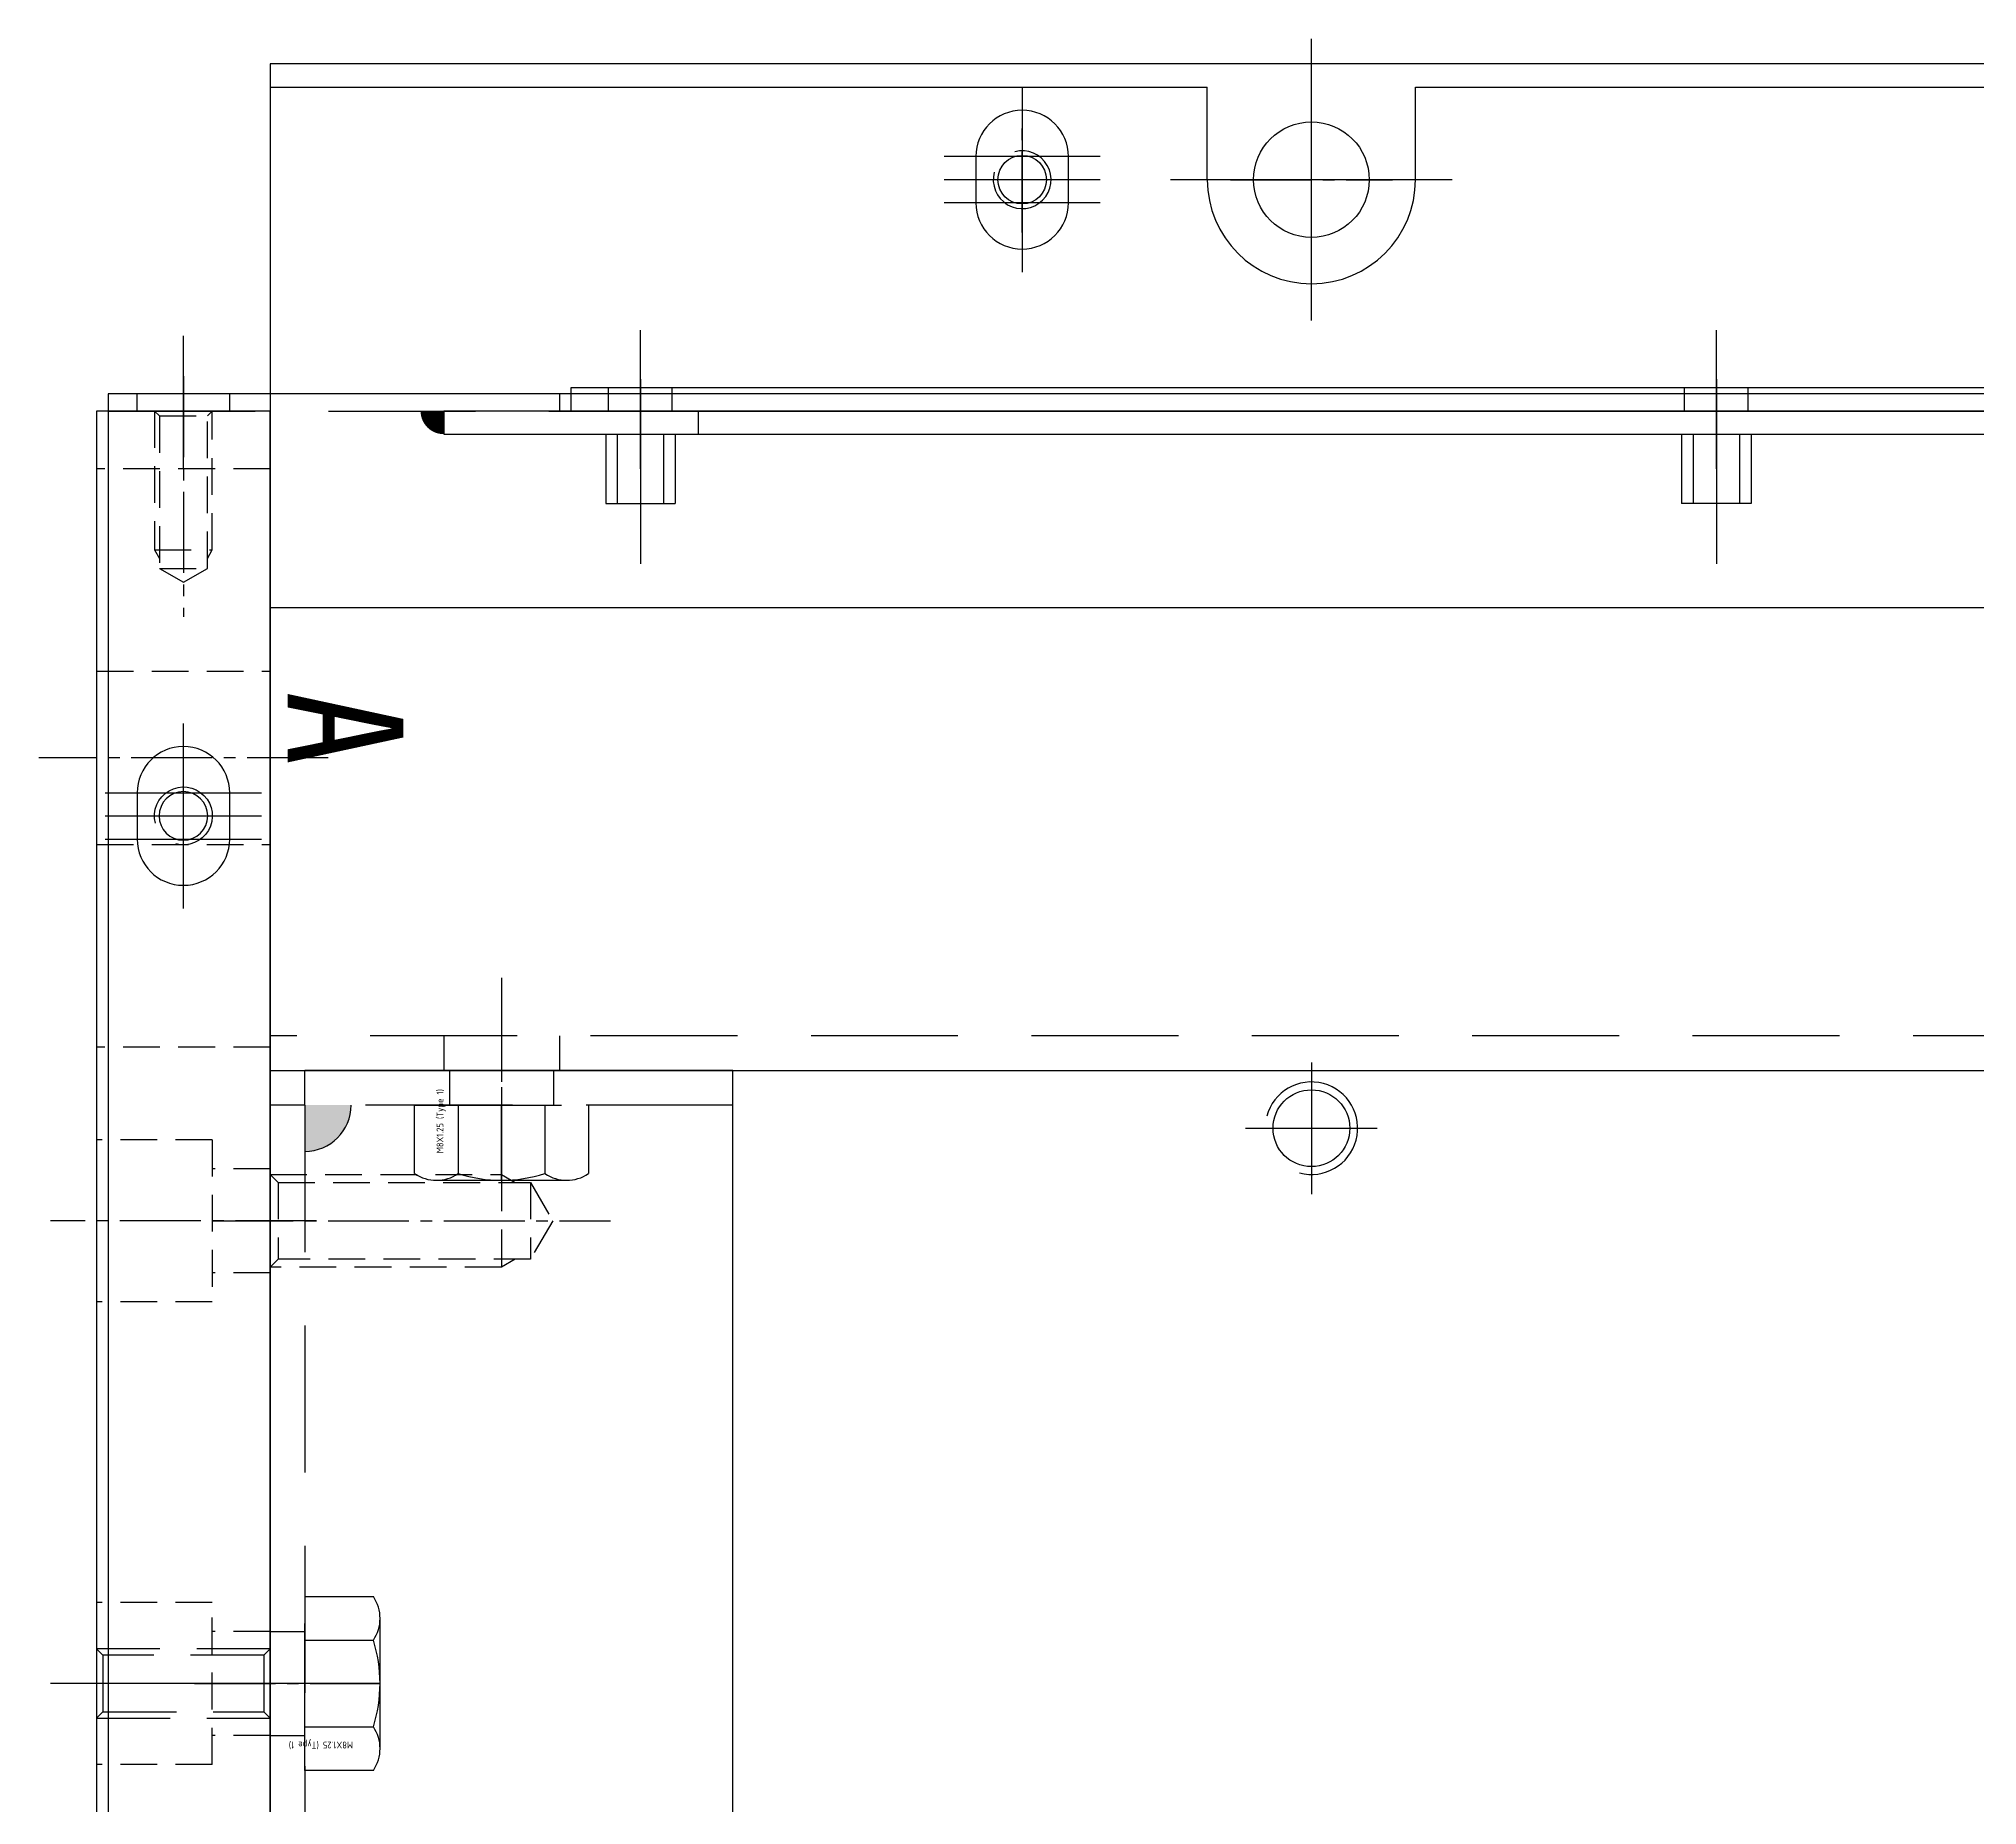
# Model space of a CAD drawing. Header units: millimetres. Extents: x 282 to 14566, y -4134 to 5341.
# Drawn here: x 5903.2 to 6070.8, y 1979.8 to 2132.5 of the extents above; entities that cross this region are included whole.
import ezdxf
from ezdxf.enums import TextEntityAlignment as Align

# ---------------------------------------------------------------- set-up
doc = ezdxf.new("R2010")
doc.units = ezdxf.units.MM
for name, pattern in [('CENTER', [50.8, 31.75, -6.35, 6.35, -6.35]), ('CENTER1', [10, 7, -1, 1, -1]), ('HIDDEN', [9.525, 6.35, -3.175]), ('HIDDEN2', [4.7625, 3.175, -1.5875]), ('HIDDENX2', [19.05, 12.7, -6.35])]:
    doc.linetypes.add(name, pattern=pattern)
doc.layers.add('CENTER', color=1, linetype='CENTER')
doc.layers.add('THIN', color=3, linetype='Continuous')
doc.styles.add('HAN', font='')
doc.styles.get("Standard").update_dxf_attribs({"font": 'ISOCP.SHX', "bigfont": 'WHGTXT.SHX'})
doc.styles.get('HAN').set_extended_font_data('GulimChe')

# ---------------------------------------------------------------- blocks, each defined once
blk = doc.blocks.new('A$C065017E1')
at = {"color": 1, "linetype": 'CENTER1'}
for p, q in [((-560, 563), (-560, 577)), ((-585, 565.42), (-585, 574.58)), ((-580.42, 570), (-589.58, 570)), ((-567, 570), (-553, 570)), ((-655, 480), (-620.58, 480))]:
    blk.add_line(p, q, dxfattribs=at)
at = {"linetype": 'HIDDEN2'}
for p, q in [((-630, 484), (-630, 476)), ((-627.5, 483.32), (-627.5, 476.68))]:
    blk.add_line(p, q, dxfattribs=at)
at = {"color": 2, "ltscale": 10}
blk.add_lwpolyline([(-650, 580), (-650, 0), (0, 0), (0, 580)], close=True, dxfattribs=at)
at = {"linetype": 'HIDDEN2'}
for points in [[(-650, 484), (-630, 484), (-628.83, 483.32)], [(-650, 484), (-649.32, 483.32), (-649.32, 476.68), (-650, 476)], [(-649.32, 483.32), (-627.5, 483.32), (-625.58, 480), (-627.5, 476.68), (-649.32, 476.68)], [(-628.83, 476.68), (-630, 476), (-650, 476)]]:
    blk.add_lwpolyline(points, dxfattribs=at)
at = {"color": 2}
blk.add_circle((-560, 570), 5, dxfattribs=at)
at = {"color": 3}
blk.add_circle((-585, 570), 2.1, dxfattribs=at)
at = {"ltscale": 10}
blk.add_circle((-560, 488), 3.32, dxfattribs=at)
blk.add_arc((-585, 570), 2.5, 164.966, 104.591)
at = {"layer": 'CENTER', "ltscale": 10}
for p, q in [((-560, 493.69), (-560, 482.31)), ((-565.69, 488), (-554.31, 488))]:
    blk.add_line(p, q, dxfattribs=at)
at = {"layer": 'THIN', "ltscale": 10}
blk.add_arc((-560, 488), 4, 255, 165, dxfattribs=at)
blk = doc.blocks.new('A$C763D30CA')
at = {"color": 250, "linetype": 'CENTER1'}
blk.add_line((-303, 18), (-303, -3), dxfattribs=at)
at = {"color": 250, "linetype": 'HIDDEN'}
for points in [[(-306, 15), (-305.46, 14.46), (-300.54, 14.46), (-300, 15)], [(-305.46, 14.46), (-305.46, 0.54)], [(-300.54, 0.54), (-300.54, 14.46)], [(-306, 0), (-305.46, 0.54), (-300.54, 0.54), (-300, 0)]]:
    blk.add_lwpolyline(points, dxfattribs=at)
at = {"layer": 'THIN', "color": 250, "linetype": 'HIDDEN'}
for points in [[(-306, 15), (-306, 0)], [(-300, 0), (-300, 15)]]:
    blk.add_lwpolyline(points, dxfattribs=at)
blk = doc.blocks.new('A$C4F3D6082')
at = {"color": 1, "linetype": 'CENTER1'}
for p, q in [((7.5, 523), (7.5, 502.21)), ((7.5, 480.5), (7.5, 489.5)), ((12, 485), (3, 485)), ((-4, 450), (19, 450)), ((-4, 410), (19, 410))]:
    blk.add_line(p, q, dxfattribs=at)
at = {"linetype": 'HIDDEN2'}
for p, q in [((0, 515), (15, 515)), ((0, 465), (15, 465)), ((5, 457), (5, 443)), ((5, 457), (15, 457)), ((0, 454.5), (5, 454.5)), ((0, 445.5), (5, 445.5)), ((5, 443), (15, 443))]:
    blk.add_line(p, q, dxfattribs=at)
at = {"color": 2, "linetype": 'HIDDEN2'}
for p, q in [((10, 508), (5, 508)), ((9.57, 506.4), (5.43, 506.4)), ((5, 403), (5, 417)), ((5, 417), (15, 417)), ((0, 414.5), (5, 414.5)), ((0, 405.5), (5, 405.5)), ((5, 403), (15, 403))]:
    blk.add_line(p, q, dxfattribs=at)
at = {"color": 6, "linetype": 'HIDDEN2'}
for p, q in [((15, 497.52), (0, 497.52)), ((15, 482.52), (0, 482.52))]:
    blk.add_line(p, q, dxfattribs=at)
at = {"color": 6, "linetype": 'CENTER1'}
blk.add_line((-5, 490.02), (20, 490.02), dxfattribs=at)
at = {"color": 30}
blk.add_lwpolyline([(0, 0), (0, 520), (15, 520), (15, 0)], close=True, dxfattribs=at)
at = {"color": 2, "linetype": 'HIDDEN2'}
for points in [[(5.43, 507.25), (5, 508), (5, 520)], [(10, 520), (9.57, 519.57), (5.43, 519.57), (5, 520)], [(9.57, 519.57), (9.57, 506.4), (7.5, 505.21), (5.43, 506.4), (5.43, 519.57)], [(10, 520), (10, 508), (9.57, 507.25)]]:
    blk.add_lwpolyline(points, dxfattribs=at)
at = {"color": 3}
blk.add_circle((7.5, 485), 2.1, dxfattribs=at)
blk.add_arc((7.5, 485), 2.5, 345.409, 285.034)
at = {"xscale": -1, "rotation": 90}
blk.add_blockref('A$C763D30CA', (15, 107), dxfattribs=at)
at = {"color": 2, "style": 'HAN'}
blk.add_text('A', height=10, rotation=90, dxfattribs=at).set_placement((-1.51, 489.35))
blk = doc.blocks.new('A$C52180AF6')
at = {"color": 2, "linetype": 'HIDDENX2'}
for p, q in [((6.5, -5.63), (6.5, 5.63)), ((0, 3.75), (5.92, 3.75)), ((0, -3.75), (5.92, -3.75))]:
    blk.add_line(p, q, dxfattribs=at)
blk.add_lwpolyline([(0, -7.51), (0, 7.51), (5.92, 7.51, -0.309401), (5.92, 3.75, -0.154701), (5.92, -3.75, -0.309401), (5.92, -7.51)], format="xyb", close=True, dxfattribs=at)
at = {"layer": 'CENTER'}
blk.add_line((6.5, 0), (0, 0), dxfattribs=at)
at = {"color": 2, "linetype": 'HIDDENX2'}
blk.add_text('M8X1.25 (Type 1)', height=0.6, rotation=180, dxfattribs=at).set_placement((4.16, -5.32), align=Align.MIDDLE_LEFT)
blk = doc.blocks.new('A$C69761F78')
h = blk.add_hatch(color=256)
h.dxf.hatch_style = 1
h.paths.add_polyline_path([(3, 46), (3, 50), (7, 50, -0.414214)])
at = {"color": 1, "linetype": 'CENTER1'}
for p, q in [((20, 59.54), (20, 43.46)), ((-6.54, 0), (9.54, 0))]:
    blk.add_line(p, q, dxfattribs=at)
at = {"color": 3}
for p, q in [((40, 53), (3, 53)), ((3, 50), (3, 53)), ((40, -353), (40, 53)), ((0, -350), (0, 50)), ((3, 50), (0, 50))]:
    blk.add_line(p, q, dxfattribs=at)
at = {"color": 2, "linetype": 'HIDDEN2'}
for p, q in [((15.5, 53), (15.5, 50)), ((24.5, 53), (24.5, 50)), ((0, 4.5), (3, 4.5)), ((0, -4.5), (3, -4.5))]:
    blk.add_line(p, q, dxfattribs=at)
at = {"color": 2, "linetype": 'HIDDENX2'}
for p, q in [((3, 50), (3, -350)), ((40, 50), (3, 50))]:
    blk.add_line(p, q, dxfattribs=at)
blk.add_arc((3, 50), 4, 270, 0, dxfattribs=at)
at = {"rotation": 270}
blk.add_blockref('A$C52180AF6', (20, 50), dxfattribs=at)
blk.add_blockref('A$C52180AF6', (3, 0))
blk = doc.blocks.new('A$C5C183642')
at = {"color": 1, "linetype": 'CENTER1'}
blk.add_line((-610, -8), (-610, 5), dxfattribs=at)
at = {"color": 2, "linetype": 'HIDDENX2'}
for p, q in [((-615, -3), (-615, 0)), ((-605, -3), (-605, 0)), ((20, -3), (-630, -3))]:
    blk.add_line(p, q, dxfattribs=at)
at = {"color": 3}
blk.add_lwpolyline([(20, -40), (-630, -40), (-630, 0), (20, 0)], close=True, dxfattribs=at)
blk = doc.blocks.new('A$C197C64E6')
at = {"color": 1, "linetype": 'CENTER'}
for p, q in [((-603, -4.74), (-603, 11.2)), ((-510, -4.74), (-510, 11.2))]:
    blk.add_line(p, q, dxfattribs=at)
for p, q in [((-606, 6), (-600, 6)), ((-606, 0), (-606, 6)), ((-605, 0), (-605, 6)), ((-601, 0), (-601, 6)), ((-600, 0), (-600, 6)), ((-513, 0), (-513, 6)), ((-507, 6), (-513, 6)), ((-512, 0), (-512, 6)), ((-508, 0), (-508, 6)), ((-507, 0), (-507, 6))]:
    blk.add_line(p, q)
at = {"color": 2, "linetype": 'HIDDEN'}
blk.add_line((-598, -2), (-598, 0), dxfattribs=at)
at = {"color": 3}
blk.add_lwpolyline([(0, 0), (0, -2), (-620, -2), (-620, 0)], close=True, dxfattribs=at)
blk = doc.blocks.new('A$C664E0AA2')
h = blk.add_hatch(color=256)
h.dxf.hatch_style = 1
h.paths.add_polyline_path([(-600, -22, -0.414214), (-602, -20), (-600, -20)])
at = {"color": 1, "linetype": 'CENTER'}
for p, q in [((-525, -12.18), (-525, 12.18)), ((-550, 8), (-550, -8)), ((-543.25, 2), (-556.75, 2)), ((-543.25, 0), (-556.75, 0)), ((-512.82, 0), (-537.18, 0)), ((-543.25, -2), (-556.75, -2)), ((-622.5, -25), (-622.5, -13.5)), ((-622.5, -63), (-622.5, -47)), ((-629.25, -53), (-615.75, -53)), ((-629.25, -55), (-615.75, -55)), ((-629.25, -57), (-615.75, -57))]:
    blk.add_line(p, q, dxfattribs=at)
at = {"color": 3}
for p, q in [((-615, 8), (-534, 8)), ((-615, 8), (-615, -18.5)), ((-534, 0), (-534, 8)), ((-516, 8), (-409, 8)), ((-516, 0), (-516, 8))]:
    blk.add_line(p, q, dxfattribs=at)
at = {"color": 2, "linetype": 'HIDDENX2'}
for p, q in [((-629, -20), (49, -20)), ((-626.5, -20), (-626.5, -18.5)), ((-618.5, -20), (-618.5, -18.5)), ((-590, -18.5), (-590, -20))]:
    blk.add_line(p, q, dxfattribs=at)
at = {"color": 3}
for points in [[(-546, 2, 1), (-554, 2), (-554, -2, 1), (-546, -2)], [(-618.5, -53, 1), (-626.5, -53), (-626.5, -57, 1), (-618.5, -57)]]:
    blk.add_lwpolyline(points, format="xyb", close=True, dxfattribs=at)
blk.add_lwpolyline([(49, -541.5), (49, -18.5), (-629, -18.5), (-629, -541.5)], close=True, dxfattribs=at)
blk.add_arc((-525, 0), 9, 180, 0, dxfattribs=at)
at = {"xscale": -1, "rotation": 180}
blk.add_blockref('A$C197C64E6', (20, -22), dxfattribs=at)
blk = doc.blocks.new('A$C69F530FE')
at = {"color": 1, "linetype": 'CENTER'}
for p, q in [((-586, 5), (-586, -7)), ((-493, 5), (-493, -7))]:
    blk.add_line(p, q, dxfattribs=at)
at = {"color": 2, "linetype": 'HIDDEN'}
for p, q in [((-588.75, 0), (-588.75, -2)), ((-583.25, 0), (-583.25, -2)), ((-495.75, 0), (-495.75, -2)), ((-490.25, 0), (-490.25, -2))]:
    blk.add_line(p, q, dxfattribs=at)
at = {"color": 3}
blk.add_lwpolyline([(6, -2), (-592, -2), (-592, 0), (6, 0)], close=True, dxfattribs=at)

msp = doc.modelspace()

# ---------------------------------------------------------------- block references
for name, p in [('A$C664E0AA2', (6538.234, 2120.349)), ('A$C065017E1', (6573.234, 1550.349)), ('A$C69761F78', (5923.234, 1990.349))]:
    msp.add_blockref(name, p)
at = {"xscale": -1, "rotation": 180}
for name, p in [('A$C69F530FE', (6541.234, 2100.349)), ('A$C5C183642', (6553.234, 2043.349))]:
    msp.add_blockref(name, p, dxfattribs=at)
at = {"xscale": -1}
msp.add_blockref('A$C4F3D6082', (5923.234, 1580.349), dxfattribs=at)

doc.saveas('drawing.dxf')
